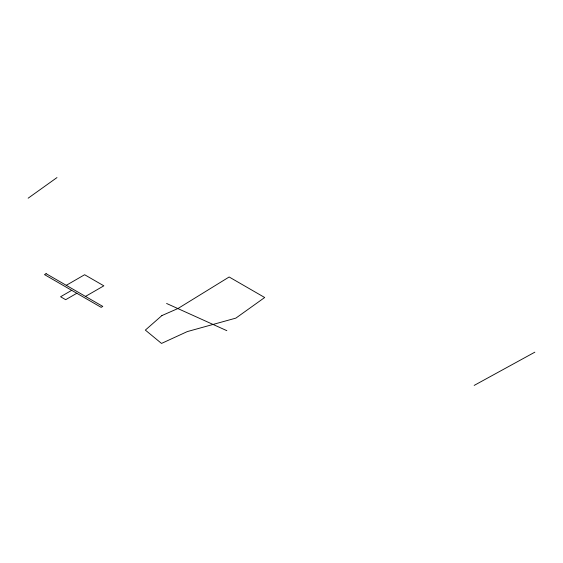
<?xml version="1.0" encoding="UTF-8"?>
<svg xmlns="http://www.w3.org/2000/svg" width="563" height="563" viewBox="0 0 563 563"><rect width="100%" height="100%" fill="white"/><g stroke="black" fill="none" stroke-linecap="round" stroke-linejoin="round"><path stroke-width="0.84" d="M28.15 198.19L56.969 177.584M66.279 285.321L84.626 274.73L103.845 285.821L85.492 296.419M71.705 290.325L60.579 296.75L65.681 299.699L76.814 293.274M474.166 385.416L534.85 352.171M166.592 303.471L226.84 330.671M161.891 315.583L145.353 330.094L161.511 343.43L187.282 331.593L235.869 318.116L264.687 297.51L229.148 276.989L178.021 308.482L161.891 315.583M46.11 273.681L44.491 274.617L101.171 307.342L102.79 306.406L46.11 273.681"/></g></svg>
